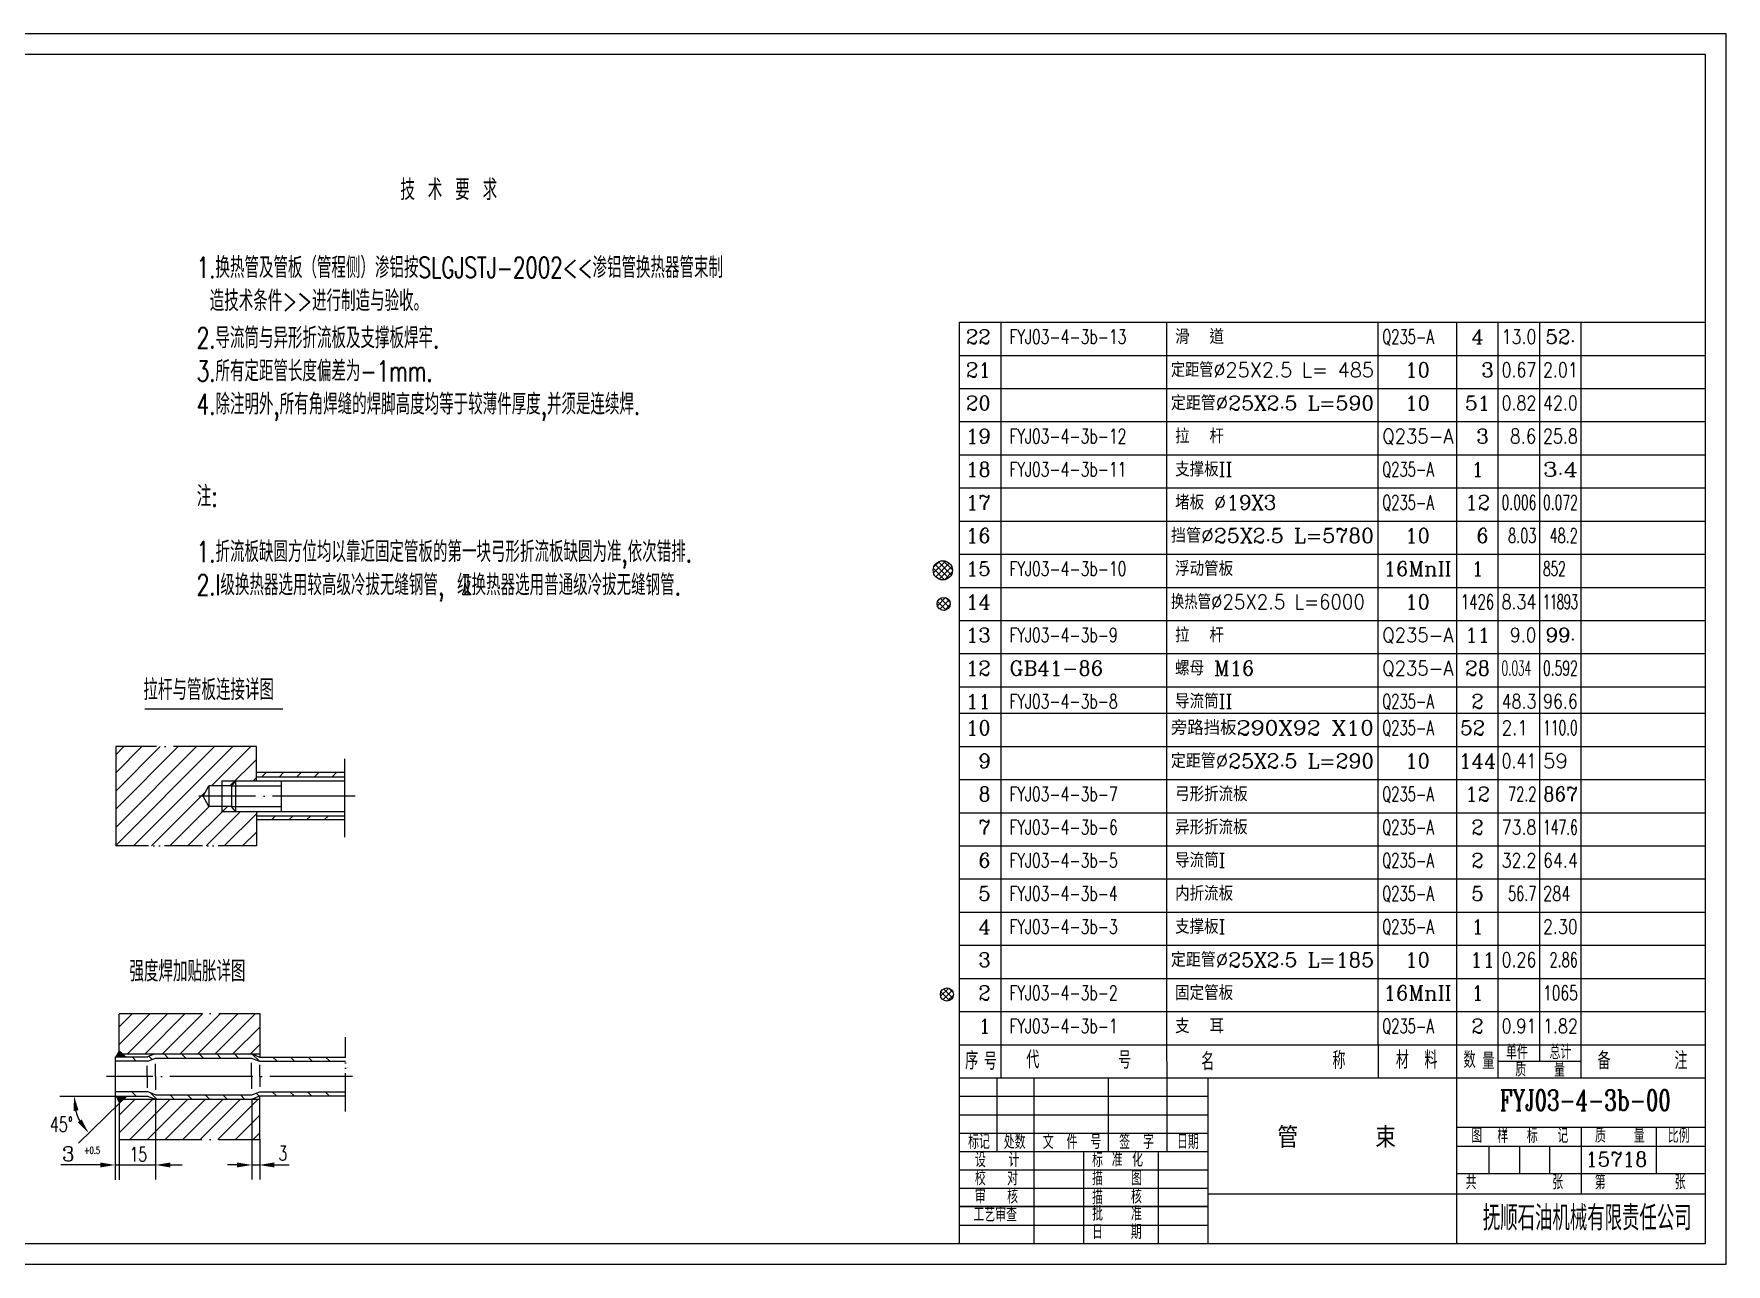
# Model space of a CAD drawing. Extents: x 0 to 841, y -2 to 295.
# Drawn here: x 432.6 to 841, y -1.6 to 295.4 of the extents above; entities that cross this region are included whole.
import ezdxf
from ezdxf.enums import TextEntityAlignment as Align

# ---------------------------------------------------------------- set-up
doc = ezdxf.new("R2010")
doc.units = 0
doc.header["$LTSCALE"] = 8
doc.header["$MEASUREMENT"] = 0
doc.linetypes.add('CENTER', pattern=[3.005, 2.5, -0.25, 0.005, -0.25])
doc.linetypes.add('PHANTOM', pattern=[1.62, 1.15, -0.15, 0.01, -0.15, 0.01, -0.15])
doc.layers.get('0').update_dxf_attribs({"linetype": 'CONTINUOUS'})
for name, color, linetype in [('1', 1, 'CONTINUOUS'), ('2', 13, 'CONTINUOUS'), ('CC', 3, 'CONTINUOUS'), ('CW', 1, 'CONTINUOUS'), ('DD', 3, 'PHANTOM'), ('HZ', 1, 'CONTINUOUS'), ('X', 3, 'CONTINUOUS'), ('YY', 3, 'CONTINUOUS'), ('ZX', 3, 'CENTER')]:
    doc.layers.add(name, color=color, linetype=linetype)
doc.styles.add('HZ', font='txt', dxfattribs={"width": 0.7, "bigfont": 'hztxt'})
doc.styles.get("Standard").update_dxf_attribs({"font": 'complex', "bigfont": 'chineset'})

# ---------------------------------------------------------------- blocks, each defined once
blk = doc.blocks.new('*X15')
at = {"color": 0}
for p, q in [((255.28, 115.28), (262.79, 122.78)), ((255.28, 119.52), (258.54, 122.78)), ((257.29, 113.05), (267.03, 122.78)), ((261.54, 113.05), (271.27, 122.78)), ((265.78, 113.05), (275.52, 122.78)), ((270.02, 113.05), (279.76, 122.78)), ((274.27, 113.05), (284, 122.78)), ((278.51, 113.05), (288.24, 122.78)), ((282.75, 113.05), (289.22, 119.51)), ((286.99, 113.05), (289.22, 115.27))]:
    blk.add_line(p, q, dxfattribs=at)
blk = doc.blocks.new('*X18')
at = {"color": 0}
for p, q in [((252.21, 49.02), (251.21, 50.02)), ((256.03, 49.44), (255.3, 50.17)), ((259.95, 49.76), (258.94, 50.78)), ((264.19, 49.76), (263.18, 50.78)), ((268.44, 49.76), (267.42, 50.78)), ((272.68, 49.76), (271.67, 50.78)), ((276.92, 49.76), (275.91, 50.78)), ((281.96, 48.97), (280.13, 50.79)), ((286.2, 48.97), (285.19, 49.98)), ((290.44, 48.97), (289.43, 49.98)), ((294.69, 48.97), (293.68, 49.98)), ((298.93, 48.97), (297.92, 49.98))]:
    blk.add_line(p, q, dxfattribs=at)
blk = doc.blocks.new('*X19')
at = {"color": 0}
for p, q in [((252.16, 40.59), (251.16, 41.59)), ((257.16, 39.83), (255.66, 41.33)), ((281.89, 40.55), (281.17, 41.27)), ((286.08, 40.61), (285.07, 41.62)), ((290.32, 40.61), (289.31, 41.62)), ((294.56, 40.61), (293.55, 41.62)), ((298.8, 40.61), (297.79, 41.62)), ((261.4, 39.83), (260.38, 40.84)), ((265.64, 39.83), (264.63, 40.84)), ((269.88, 39.83), (268.87, 40.84)), ((274.13, 39.83), (273.11, 40.84)), ((278.37, 39.83), (277.35, 40.84))]:
    blk.add_line(p, q, dxfattribs=at)
blk = doc.blocks.new('*X20')
at = {"color": 0}
for p, q in [((248.09, 31.71), (256.2, 39.83)), ((248.09, 35.95), (251.96, 39.83)), ((250.71, 30.09), (260.45, 39.83)), ((254.95, 30.09), (264.69, 39.83)), ((259.2, 30.09), (268.93, 39.83)), ((263.44, 30.09), (273.17, 39.83)), ((267.68, 30.09), (277.42, 39.83)), ((271.92, 30.09), (281.66, 39.83)), ((276.17, 30.09), (282.02, 35.95)), ((280.41, 30.09), (282.02, 31.71))]:
    blk.add_line(p, q, dxfattribs=at)
blk = doc.blocks.new('*X8')
at = {"color": 0}
for p, q in [((209.65, 99.35), (210.68, 100.37)), ((213.9, 99.35), (214.92, 100.37)), ((218.14, 99.35), (219.16, 100.37)), ((222.38, 99.35), (223.41, 100.37))]:
    blk.add_line(p, q, dxfattribs=at)
blk = doc.blocks.new('*X7')
at = {"color": 0}
for p, q in [((207.34, 109.76), (208.36, 110.78)), ((211.58, 109.76), (212.6, 110.78)), ((215.82, 109.76), (216.85, 110.78)), ((220.07, 109.76), (221.09, 110.78)), ((224.31, 109.76), (225.33, 110.78))]:
    blk.add_line(p, q, dxfattribs=at)
blk = doc.blocks.new('*X6')
at = {"color": 0}
for p, q in [((172.08, 93.16), (195.94, 117.03)), ((172.08, 97.55), (191.56, 117.03)), ((172.08, 101.93), (187.17, 117.03)), ((172.08, 106.32), (182.79, 117.03)), ((172.08, 110.7), (178.4, 117.03)), ((172.08, 115.08), (174.02, 117.03)), ((176.36, 93.06), (200.32, 117.03)), ((195.22, 107.54), (204.71, 117.03)), ((199.61, 107.54), (206.02, 113.96)), ((205.23, 108.78), (206.02, 109.57)), ((180.74, 93.06), (193.78, 106.1)), ((185.13, 93.06), (194.65, 102.58)), ((189.51, 93.06), (199.03, 102.58)), ((193.9, 93.06), (202.18, 101.35)), ((198.28, 93.06), (206.02, 100.8)), ((202.66, 93.06), (206.02, 96.42))]:
    blk.add_line(p, q, dxfattribs=at)

msp = doc.modelspace()

# ---------------------------------------------------------------- hatches: boundary and pattern name
at = {"layer": 'X'}
h = msp.add_hatch(dxfattribs=at)
h.set_pattern_fill('_USER', color=256, angle=45, style=0, double=1, pattern_type=0)
h.set_pattern_definition([(45, (180, 118.4), (-0.7071068, 0.7071068), []), (135, (180, 118.4), (-0.7071068, -0.7071068), [])])
h.paths.add_polyline_path([(654.26, 165.91, 1), (649.63, 165.91, 1)])
h = msp.add_hatch(dxfattribs=at)
h.set_pattern_fill('_USER', color=256, angle=45, style=0, double=1, pattern_type=0)
h.set_pattern_definition([(45, (-0.7799, 94.2626), (-0.7071068, 0.7071068), []), (135, (-0.7799, 94.2626), (-0.7071068, -0.7071068), [])])
h.paths.add_polyline_path([(650.56, 157.79, 1), (653.73, 157.79, 1)])
h = msp.add_hatch(dxfattribs=at)
h.set_pattern_fill('_USER', color=256, angle=45, style=0, double=1, pattern_type=0)
h.set_pattern_definition([(45, (0, 0), (-0.7071068, 0.7071068), []), (135, (0, 0), (-0.7071068, -0.7071068), [])])
h.paths.add_polyline_path([(651.34, 63.52, 1), (654.51, 63.52, 1)])

# ---------------------------------------------------------------- linework, layer by layer
for p, q in [((836, 290.42), (25, 290.42)), ((836, 3.42), (836, 290.42)), ((656, 129.8), (656, 225.8)), ((656, 225.8), (836, 225.8)), ((666, 129.8), (666, 225.8)), ((706, 129.8), (706, 225.8)), ((757, 129.8), (757, 225.8)), ((776, 129.8), (776, 225.8)), ((786, 129.8), (786, 225.8)), ((796, 129.8), (796, 225.8)), ((806, 129.8), (806, 225.8)), ((656, 51.4), (656, 131.4)), ((666, 51.4), (666, 131.4)), ((706, 51.4), (706, 131.4)), ((757, 51.4), (757, 131.4)), ((776, 51.4), (776, 131.4)), ((786, 51.4), (786, 131.4)), ((796, 51.4), (796, 131.4)), ((806, 51.4), (806, 131.4)), ((452.32, 123.34), (452.32, 99.38)), ((486.26, 115.1), (486.26, 123.34)), ((477.93, 115.1), (477.93, 107.66)), ((481.26, 115.1), (480.27, 113.86)), ((481.26, 115.1), (481.26, 107.66)), ((481.26, 115.1), (486.28, 115.1)), ((507.57, 117.1), (486.26, 117.1)), ((486.28, 115.1), (507.57, 115.1)), ((486.32, 116.07), (507.57, 116.07)), ((492.26, 115.1), (492.26, 107.66)), ((473.46, 111.38), (474.81, 113.86)), ((474.81, 108.9), (473.46, 111.38)), ((474.81, 113.86), (474.81, 108.9)), ((480.27, 113.86), (474.81, 113.86)), ((480.27, 113.86), (480.27, 108.9)), ((480.27, 108.9), (474.81, 108.9)), ((481.26, 107.66), (480.27, 108.9)), ((481.26, 107.66), (486.28, 107.66)), ((486.26, 107.66), (486.26, 99.38)), ((486.28, 107.66), (507.57, 107.66)), ((486.32, 106.68), (507.57, 106.68)), ((507.57, 105.66), (486.26, 105.66)), ((453.13, 49.19), (453.13, 58.78)), ((487.07, 58.95), (487.07, 48.39)), ((453.13, 49.19), (461.18, 49.19)), ((461.79, 49.19), (460, 48.43)), ((461.18, 49.19), (487.08, 49.19)), ((485.11, 49.24), (487, 48.39)), ((656, 3.42), (656, 51.49)), ((656, 51.33), (836, 51.33)), ((666, 43.42), (666, 51.42)), ((706.05, 43.42), (706, 51.42)), ((757.06, 43.42), (757.06, 51.42)), ((776, 43.42), (776, 51.42)), ((786, 43.42), (786, 51.42)), ((796, 47.42), (796, 51.42)), ((806, 43.42), (806, 51.42)), ((452.19, 48.44), (452.19, 39.01)), ((460.05, 47.43), (452.19, 47.43)), ((452.23, 48.43), (460, 48.43)), ((459.94, 43.72), (459.94, 46.28)), ((460.05, 47.43), (461.89, 48.18)), ((461.89, 48.18), (485.13, 48.18)), ((461.92, 43.72), (461.92, 46.76)), ((485.09, 43.72), (485.09, 47)), ((485.13, 48.18), (487, 47.38)), ((487, 48.39), (507.81, 48.39)), ((487, 47.38), (507.81, 47.38)), ((487.07, 43.72), (487.07, 46.52)), ((459.94, 43.72), (459.94, 41)), ((461.92, 43.72), (461.92, 40.5)), ((485.09, 43.72), (485.09, 40.76)), ((487.07, 43.72), (487.07, 41.24)), ((656, 43.42), (836, 43.42)), ((664.98, 43.46), (664.98, 25.66)), ((674, 3.42), (674, 43.46)), ((691.94, 25.66), (691.94, 43.46)), ((706.05, 25.66), (706.05, 43.46)), ((716, 3.42), (716, 43.42)), ((776, 3.42), (776, 43.42)), ((460.05, 40), (452.19, 40)), ((452.23, 39), (460, 39)), ((453.13, 38.24), (460.98, 38.24)), ((453.13, 38.24), (453.13, 28.65)), ((454.83, 38.77), (453.18, 37.17)), ((453.18, 37.18), (454.71, 38.72)), ((460, 39), (461.94, 38.25)), ((461.93, 39.26), (460.05, 40)), ((460.98, 38.24), (487.07, 38.24)), ((461.93, 39.26), (485.17, 39.26)), ((485.17, 39.26), (487.09, 40.03)), ((485.21, 38.25), (487.09, 39.02)), ((487.07, 38.25), (487.07, 39.02)), ((487.07, 28.65), (487.07, 38.25)), ((487.09, 40.03), (507.81, 40.03)), ((487.09, 39.02), (507.81, 39.02)), ((656, 30.06), (716.06, 30.06)), ((776.02, 31.5), (836, 31.5)), ((806.01, 31.5), (806.01, 15.31)), ((656, 25.62), (716.06, 25.62)), ((686, 3.42), (686, 25.66)), ((704, 3.42), (704, 25.66)), ((776.02, 20.27), (836, 20.27)), ((656, 12.3), (716.06, 12.3)), ((716, 15.42), (836, 15.42)), ((25, 3.42), (836, 3.42))]:
    msp.add_line(p, q)
at = {"const_width": 0.25}
msp.add_lwpolyline([(453.01, 22.36, 1), (453.26, 22.36, 1)], format="xyb", close=True, dxfattribs=at)
for points in [[(454.92, 48.48), (453.14, 50.13), (452.21, 48.48)], [(452.24, 39.04), (453.14, 37.21), (454.97, 39.04)]]:
    msp.add_solid(points)
at = {"layer": '1'}
for p, q in [((786, 47.42), (806, 47.42)), ((656, 38.94), (716.06, 38.94)), ((656, 34.5), (716.06, 34.5)), ((824.1, 31.5), (824.1, 20.27)), ((776.02, 26.88), (836, 26.88)), ((783.71, 26.88), (783.71, 20.27)), ((791.14, 26.88), (791.14, 20.27)), ((798.33, 26.88), (798.33, 20.27)), ((656, 21.18), (716.06, 21.18)), ((656, 16.74), (716.06, 16.74)), ((716.06, 12.3), (656, 12.3)), ((656, 7.86), (716.06, 7.86))]:
    msp.add_line(p, q, dxfattribs=at)
at = {"layer": 'CC'}
for p, q in [((438.83, 39), (452.23, 39)), ((443.35, 27.6), (453.18, 37.17)), ((452.18, 39.01), (452.18, 18.76)), ((461.94, 38.25), (461.94, 18.88)), ((485.21, 38.25), (485.21, 18.88)), ((442.75, 35.19), (442.72, 35.61)), ((453.13, 28.65), (453.13, 18.76)), ((487.09, 28.56), (487.09, 18.88)), ((448.61, 22.36), (439.05, 22.36)), ((452.19, 22.36), (462.05, 22.36)), ((465.52, 22.36), (468.35, 22.36)), ((481.61, 22.36), (479.3, 22.36)), ((485.26, 22.38), (487.13, 22.38)), ((490.58, 22.36), (494.18, 22.36))]:
    msp.add_line(p, q, dxfattribs=at)
msp.add_arc((454.61, 38.59), 12.34, 195.9958, 212.7718, dxfattribs=at)
for points in [[(443.34, 35.55), (442.15, 35.39), (442.27, 39.04)], [(444.1, 33.36), (443.14, 32.65), (445.77, 30.11)], [(448.61, 21.76), (448.61, 22.96), (452.21, 22.36)], [(465.52, 21.76), (465.52, 22.96), (461.92, 22.36)], [(481.61, 21.76), (481.61, 22.96), (485.21, 22.36)], [(490.58, 21.76), (490.58, 22.96), (486.98, 22.36)]]:
    msp.add_solid(points, dxfattribs=at)
at = {"layer": 'DD'}
for p, q in [((486.26, 99.38), (452.32, 99.38)), ((507.81, 35.3), (507.81, 53.2))]:
    msp.add_line(p, q, dxfattribs=at)
at = {"layer": 'HZ'}
for p, q in [((536, 164.34), (538.08, 164.34)), ((536.62, 164.34), (536.62, 160.1)), ((537.39, 160.1), (537.39, 164.34)), ((536, 160.1), (538.08, 160.1)), ((787.13, 30.32), (788.1, 30.32))]:
    msp.add_line(p, q, dxfattribs=at)
at = {"layer": 'X'}
for p, q in [((841, 295.42), (0, 295.42)), ((841, -1.58), (841, 295.42)), ((656, 217.8), (836, 217.8)), ((656, 209.8), (836, 209.8)), ((656, 201.8), (836, 201.8)), ((656, 193.8), (836, 193.8)), ((656, 185.8), (836, 185.8)), ((656, 177.8), (836, 177.8)), ((656, 169.8), (836, 169.8)), ((656, 161.8), (836, 161.8)), ((656, 153.8), (836, 153.8)), ((656, 145.8), (836, 145.8)), ((656, 137.8), (836, 137.8)), ((459.31, 132.5), (492.66, 132.5)), ((656, 131.4), (836, 131.4)), ((656, 123.4), (836, 123.4)), ((477.93, 115.1), (481.26, 115.1)), ((656, 115.4), (836, 115.4)), ((480.27, 113.86), (492.26, 113.86)), ((477.93, 107.66), (481.26, 107.66)), ((480.27, 108.9), (492.26, 108.9)), ((656, 107.4), (836, 107.4)), ((656, 99.4), (836, 99.4)), ((656, 91.4), (836, 91.4)), ((656, 83.4), (836, 83.4)), ((656, 75.4), (836, 75.4)), ((656, 67.4), (836, 67.4)), ((656, 59.4), (836, 59.4)), ((0, -1.58), (841, -1.58)), ((0, -1.58), (841, -1.58))]:
    msp.add_line(p, q, dxfattribs=at)
for centre, radius in [((651.95, 165.91), 2.32), ((652.15, 157.79), 1.58), ((652.93, 63.52), 1.58)]:
    msp.add_circle(centre, radius, dxfattribs=at)
at = {"layer": 'ZX'}
for p, q in [((486.28, 123.34), (452.32, 123.34)), ((507.57, 120.38), (507.57, 101.49)), ((510.15, 111.38), (472.36, 111.38)), ((453.13, 58.93), (487.1, 58.93)), ((509.48, 43.72), (450.13, 43.72)), ((453.13, 28.51), (487.09, 28.51))]:
    msp.add_line(p, q, dxfattribs=at)

# ---------------------------------------------------------------- block references
at = {"layer": 'YY'}
for name, p in [('*X6', (280.24, 6.31)), ('*X7', (280.24, 6.31)), ('*X8', (280.24, 6.31)), ('*X15', (197.85, -63.85)), ('*X18', (205.05, -1.58)), ('*X20', (205.05, -1.58)), ('*X19', (205.05, -1.58))]:
    msp.add_blockref(name, p, dxfattribs=at)

# ---------------------------------------------------------------- texts
at = {"color": 1, "style": 'HZ', "width": 0.7}
for s, p in [('拉杆与管板连接详图', (459.02, 134.57)), ('强度焊加贴胀详图', (455.63, 66.63))]:
    msp.add_text(s, height=5, dxfattribs=at).set_placement(p)
at = {"layer": '2', "color": 2, "style": 'HZ', "width": 0.7}
msp.add_text('抚顺石油机械有限责任公司 ', height=5.9999, dxfattribs=at).set_placement((782.27, 6.56))
at = {"layer": 'CC'}
msp.add_text('3', height=3.5, dxfattribs=at).set_placement((440.87, 23.3), align=Align.CENTER)
at = {"layer": 'CW', "style": 'HZ', "width": 0.7}
for s, height, p in [('45%%d', 3.6, (436.43, 30.36)), ('+0.5', 1.7, (444.69, 25.03)), ('3', 3.5, (491.62, 23.45))]:
    msp.add_text(s, height=height, dxfattribs=at).set_placement(p)
msp.add_text('15', height=3.5, dxfattribs=at).set_placement((457.78, 23.17), align=Align.CENTER)
at = {"layer": 'HZ', "style": 'HZ'}
for s, height, width, p in [('           技 术 要 求', 5, 0.7, (483.72, 255.28)), ('1.换热管及管板（管程侧）渗铝按SLGJSTJ-2002<<渗铝管换热器管束制', 5, 0.7, (471.89, 236.48)), (' 造技术条件>>进行制造与验收。', 5, 0.7, (471.89, 228.48)), ('2.导流筒与异形折流板及支撑板焊牢.', 5, 0.7, (471.89, 219.51)), ('3.所有定距管长度偏差为-1mm.', 5, 0.7, (471.89, 211.51)), ('4.除注明外,所有角焊缝的焊脚高度均等于较薄件厚度,并须是连续焊.', 5, 0.7, (471.89, 203.51)), ('注:', 5, 0.7, (471.89, 181.29)), ('1.折流板缺圆方位均以靠近固定管板的第一块弓形折流板缺圆为准,依次错排.', 5, 0.7, (471.89, 167.89)), ('2.I级换热器选用较高级冷拔无缝钢管, 级换热器选用普通级冷拔无缝钢管.', 5, 0.7, (471.89, 159.89)), ('序', 4.2, 0.75, (657.33, 45.44)), ('号', 4.2, 0.75, (661.86, 45.31)), ('代', 4.2, 0.75, (672.08, 45.68)), ('号', 4.2, 0.75, (694.26, 45.6)), ('名', 4.2, 0.75, (714.3, 45.21)), ('称', 4.2, 0.75, (745.97, 45.51)), ('材', 4.2, 0.75, (761.3, 45.63)), ('料', 4.2, 0.75, (768.18, 45.63)), ('数', 3.94, 0.75, (777.6, 45.77)), ('量', 3.94, 0.75, (782.13, 45.49)), ('单件', 3.5, 0.75, (787.89, 47.86)), ('总计', 3.5, 0.75, (798.38, 47.86)), ('备', 4.2, 0.75, (809.96, 45.44)), ('注', 4.2, 0.75, (828.53, 45.44)), ('质', 3.5, 0.75, (790.11, 43.69)), ('量', 3.5, 0.75, (799.47, 43.66)), ('标记', 3.5, 0.75, (658.05, 26.22)), ('处数', 3.5, 0.75, (666.65, 26.22)), ('文', 3.5, 0.75, (676.08, 26.22)), ('件', 3.5, 0.75, (681.82, 26.22)), ('号', 3.5, 0.75, (687.55, 26.22)), ('签', 3.5, 0.75, (694.52, 26.21)), ('字', 3.5, 0.75, (700.27, 26.22)), ('日期', 3.5, 0.75, (708.46, 26.22)), ('图', 3.5, 0.75, (779.49, 27.73)), ('样', 3.5, 0.75, (785.78, 27.65)), ('标', 3.5, 0.75, (792.9, 27.68)), ('记', 3.5, 0.75, (800.27, 27.69)), ('质', 3.5, 0.75, (809.35, 27.72)), ('量', 3.5, 0.75, (818.72, 27.69)), ('比例', 3.5, 0.75, (826.92, 27.69)), ('设', 3.5, 0.75, (659.69, 21.83)), ('计', 3.5, 0.75, (667.8, 21.83)), ('标', 3.5, 0.75, (687.97, 21.83)), ('准', 3.5, 0.75, (692.71, 21.96)), ('化', 3.5, 0.75, (697.63, 21.96)), ('校', 3.5, 0.75, (659.69, 17.44)), ('对', 3.5, 0.75, (667.47, 17.44)), ('描', 3.5, 0.75, (687.97, 17.44)), ('图', 3.5, 0.75, (697.39, 17.44)), ('审', 3.5, 0.75, (659.69, 13.05)), ('核', 3.5, 0.75, (667.47, 13.05)), ('描', 3.5, 0.75, (687.97, 12.86)), ('核', 3.5, 0.75, (697.36, 13.05)), ('共', 3.5, 0.75, (778.14, 16.47)), ('张', 3.5, 0.75, (799.04, 16.47)), ('第', 3.5, 0.75, (809.29, 16.47)), ('张', 3.5, 0.75, (828.58, 16.47)), ('工艺审查', 3.5, 0.75, (659.34, 8.66)), ('批', 3.5, 0.75, (687.97, 8.86)), ('准', 3.5, 0.75, (697.34, 8.88)), ('期', 3.5, 0.75, (697.32, 4.47)), ('日', 3.5, 0.75, (687.97, 4.47))]:
    msp.add_text(s, height=height, dxfattribs=dict(at, width=width)).set_placement(p)
at = {"layer": 'X'}
for s, p in [('22', (663.5, 220.55)), ('21', (663.5, 212.55)), ('20', (663.5, 204.55)), ('19', (663.5, 196.55)), ('18', (663.5, 188.55)), ('17', (663.5, 180.55)), ('16', (663.5, 172.55)), ('15', (663.5, 164.55)), ('14', (663.5, 156.55)), ('13', (663.5, 148.55)), ('12', (663.5, 140.55)), ('11', (663.5, 132.55)), ('10', (663.5, 126.15)), ('9', (663.5, 118.15)), ('8', (663.5, 110.15)), ('7', (663.5, 102.15)), ('6', (663.5, 94.15)), ('5', (663.5, 86.15)), ('4', (663.5, 78.15)), ('3', (663.5, 70.15)), ('2', (663.5, 62.15)), ('1', (663.5, 54.15))]:
    msp.add_text(s, height=3.5, dxfattribs=at).set_placement(p, align=Align.RIGHT)
at = {"layer": 'X', "width": 0.7}
for s, p in [('FYJ03-4-3b-13', (668, 220.55)), ('FYJ03-4-3b-12', (668, 196.55)), ('FYJ03-4-3b-11', (668, 188.55)), ('FYJ03-4-3b-10', (668, 164.55)), ('FYJ03-4-3b-9', (668, 148.55)), ('FYJ03-4-3b-8', (668, 132.55)), ('FYJ03-4-3b-7', (668, 110.15)), ('FYJ03-4-3b-6', (668, 102.15)), ('FYJ03-4-3b-5', (668, 94.15)), ('FYJ03-4-3b-4', (668, 86.15)), ('FYJ03-4-3b-3', (668, 78.15)), ('FYJ03-4-3b-2', (668, 62.15)), ('FYJ03-4-3b-1', (668, 54.15))]:
    msp.add_text(s, height=3.5, dxfattribs=at).set_placement(p)
at = {"layer": 'X'}
for s, p in [('滑  道', (708, 220.55)), ('拉  杆', (708, 196.55)), ('支撑板II', (708, 188.55)), ('堵板 %%C19X3 ', (708, 180.55)), ('浮动管板', (708, 164.55)), ('拉  杆', (708, 148.55)), ('GB41-86', (668, 140.55)), ('螺母 M16 ', (708, 140.55)), ('导流筒II', (708, 132.55)), ('弓形折流板', (708, 110.15)), ('异形折流板', (708, 102.15)), ('导流筒I', (708, 94.15)), ('内折流板', (708, 86.15)), ('支撑板I', (708, 78.15)), ('固定管板', (708, 62.15)), ('支  耳', (708, 54.15))]:
    msp.add_text(s, height=3.5, dxfattribs=at).set_placement(p)
for s, width, p, p2 in [('Q235-A   ', 0.540314, (758, 220.55), (775.2, 220.55)), ('13.0', 0.854237, (786.8, 220.55), (795.2, 220.55)), ('定距管%%C25X2.5 L= 485', 0.869983, (707, 212.55), (756, 212.55)), ('0.67', 0.775385, (786.8, 212.55), (795.2, 212.55)), ('2.01', 0.84, (796.8, 212.55), (805.2, 212.55)), ('定距管%%C25X2.5 L=590', 0.930564, (707, 204.55), (756, 204.55)), ('0.82', 0.775385, (786.8, 204.55), (795.2, 204.55)), ('42.0', 0.763636, (796.8, 204.55), (805.2, 204.55)), ('Q235-A', 0.8256, (758, 196.55), (775.2, 196.55)), (' 8.6', 0.763636, (786.8, 196.55), (795.2, 196.55)), ('25.8', 0.775385, (796.8, 196.55), (805.2, 196.55)), ('Q235-A   ', 0.540314, (758, 188.55), (775.2, 188.55)), ('3.4', 1.095652, (796.8, 188.55), (805.2, 188.55)), ('Q235-A   ', 0.540314, (758, 180.55), (775.2, 180.55)), ('0.006', 0.592941, (786.8, 180.55), (795.2, 180.55)), ('0.072', 0.592941, (796.8, 180.55), (805.2, 180.55)), ('挡管%%C25X2.5 L=5780', 0.937425, (707, 172.55), (756, 172.55)), (' 8.03', 0.586047, (786.8, 172.55), (795.2, 172.55)), (' 48.2', 0.57931, (796.8, 172.55), (805.2, 172.55)), ('852  ', 0.494118, (796.8, 164.55), (805.2, 164.55)), ('换热管%%C25X2.5 L=6000 ', 0.810057, (707, 156.55), (756, 156.55)), ('1426', 0.685714, (777, 156.55), (785, 156.55)), ('8.34', 0.763636, (786.8, 156.55), (795.2, 156.55)), ('11893', 0.6, (796.8, 156.55), (805.2, 156.55)), ('Q235-A', 0.8256, (758, 148.55), (775.2, 148.55)), (' 9.0', 0.763636, (786.8, 148.55), (795.2, 148.55)), ('Q235-A', 0.8256, (758, 140.55), (775.2, 140.55)), ('0.034 ', 0.45, (786.8, 140.55), (795.2, 140.55)), ('0.592', 0.592941, (796.8, 140.55), (805.2, 140.55)), ('Q235-A   ', 0.540314, (758, 132.55), (775.2, 132.55)), ('48.3', 0.763636, (786.8, 132.55), (795.2, 132.55)), ('96.6', 0.775385, (796.8, 132.55), (805.2, 132.55)), ('旁路挡板290X92 X10', 1.05282, (707, 126.15), (756, 126.15)), ('Q235-A   ', 0.540314, (758, 126.15), (775.2, 126.15)), ('2.1 ', 0.752239, (786.8, 126.15), (795.2, 126.15)), ('110.0', 0.672, (796.8, 126.15), (805.2, 126.15)), ('定距管%%C25X2.5 L=290', 0.930564, (707, 118.15), (756, 118.15)), ('0.41', 0.82623, (786.8, 118.15), (795.2, 118.15)), ('59 ', 0.82623, (796.8, 118.15), (805.2, 118.15)), ('Q235-A   ', 0.540314, (758, 110.15), (775.2, 110.15)), (' 72.2', 0.586047, (786.8, 110.15), (795.2, 110.15)), ('867', 0.933333, (796.8, 110.15), (805.2, 110.15)), ('Q235-A   ', 0.540314, (758, 102.15), (775.2, 102.15)), ('73.8', 0.7875, (786.8, 102.15), (795.2, 102.15)), ('147.6', 0.622222, (796.8, 102.15), (805.2, 102.15)), ('Q235-A   ', 0.540314, (758, 94.15), (775.2, 94.15)), ('32.2', 0.7875, (786.8, 94.15), (795.2, 94.15)), ('64.4', 0.741176, (796.8, 94.15), (805.2, 94.15)), ('Q235-A   ', 0.540314, (758, 86.15), (775.2, 86.15)), (' 56.7', 0.586047, (786.8, 86.15), (795.2, 86.15)), ('284 ', 0.614634, (796.8, 86.15), (805.2, 86.15)), ('Q235-A   ', 0.540314, (758, 78.15), (775.2, 78.15)), ('2.30', 0.7875, (796.8, 78.15), (805.2, 78.15)), ('定距管%%C25X2.5 L=185', 0.945528, (707, 70.15), (756, 70.15)), ('0.26', 0.775385, (786.8, 70.15), (795.2, 70.15)), (' 2.86', 0.586047, (796.8, 70.15), (805.2, 70.15)), ('1065', 0.730435, (796.8, 62.15), (805.2, 62.15)), ('Q235-A   ', 0.540314, (758, 54.15), (775.2, 54.15)), ('0.91', 0.84, (786.8, 54.15), (795.2, 54.15)), ('1.82', 0.84, (796.8, 54.15), (805.2, 54.15))]:
    msp.add_text(s, height=3.5, dxfattribs=dict(at, width=width)).set_placement(p, p2, align=Align.FIT)
for s, height, p in [('4', 3.5, (781, 220.55)), ('52.', 3.5, (801, 220.55)), ('10', 3.5, (766.5, 212.55)), ('  3', 3.5, (781, 212.55)), ('10', 3.5, (766.5, 204.55)), ('51', 3.5, (781, 204.55)), (' 3', 3.5, (781, 196.55)), ('1', 3.5, (781, 188.55)), ('12', 3.5, (781, 180.55)), ('10', 3.5, (766.5, 172.55)), (' 6', 3.5, (781, 172.55)), ('16MnII', 3.5, (766.5, 164.55)), ('1', 3.5, (781, 164.55)), ('10', 3.5, (766.5, 156.55)), ('11', 3.5, (781, 148.55)), ('99.', 3.5, (801, 148.55)), ('28', 3.5, (781, 140.55)), ('2', 3.5, (781, 132.55)), ('52 ', 3.5, (781, 126.15)), ('10', 3.5, (766.5, 118.15)), ('144', 3.5, (781, 118.15)), ('12', 3.5, (781, 110.15)), ('2', 3.5, (781, 102.15)), ('2', 3.5, (781, 94.15)), ('5', 3.5, (781, 86.15)), ('1', 3.5, (781, 78.15)), ('10', 3.5, (766.5, 70.15)), (' 11', 3.5, (781, 70.15)), ('16MnII', 3.5, (766.5, 62.15)), ('1', 3.5, (781, 62.15)), ('2', 3.5, (781, 54.15)), ('管     束', 5, (747, 26.5)), ('15718', 3.5, (814.5, 22))]:
    msp.add_text(s, height=height, dxfattribs=at).set_placement(p, align=Align.CENTER)
at = {"layer": 'X', "width": 0.7}
msp.add_text('FYJ03-4-3b-00', height=5, dxfattribs=at).set_placement((807, 35.5), align=Align.CENTER)

doc.saveas('drawing.dxf')
